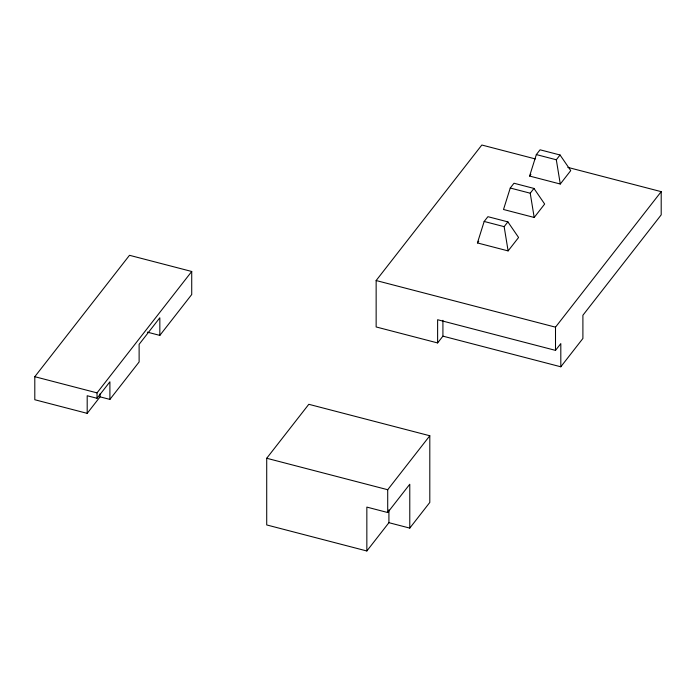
<?xml version="1.0" encoding="UTF-8"?>
<svg xmlns="http://www.w3.org/2000/svg" width="696" height="696" viewBox="0 0 696 696"><rect width="100%" height="100%" fill="white"/><g stroke="black" fill="none" stroke-linecap="round" stroke-linejoin="round"><path stroke-width="1.04" d="M477.43 242.93L484.172 221.459L487.905 216.682L507.88 221.876L518.581 237.484L508.115 250.908L477.43 242.93L478.744 241.251M510.255 188.024L503.512 209.496L534.197 217.465L544.663 204.041L533.962 188.433L513.987 183.239L510.255 188.024L530.23 193.21L534.197 217.465M529.595 176.053L536.338 154.582L540.07 149.805L560.045 154.99L570.746 170.598L560.28 184.031L529.595 176.053L530.909 174.374M100.067 393.745L100.067 396.85L87.191 413.354L34.8 399.739L34.8 376.693L129.491 255.301L191.722 271.475L191.722 294.521L159.836 335.394L147.387 332.157M87.191 413.354L87.191 395.737L97.031 398.295L97.031 392.875L191.722 271.475M97.031 398.295L109.907 381.791L109.907 399.408L100.067 396.85M109.907 399.408L139.122 361.955L139.122 344.337L159.836 317.776L159.836 335.394M442.917 320.317L442.917 336.142L437.619 342.937L376.144 326.955L376.144 280.531L481.832 145.02L535.328 158.932M266.716 458.264L308.806 404.298L429.806 435.757L429.806 502.434L409.779 528.107L388.916 522.687L366.844 550.98L266.716 524.941L266.716 458.264L387.707 489.723L429.806 435.757M508.115 250.908L504.148 226.652L507.88 221.876M530.23 193.21L533.962 188.433M560.28 184.031L556.313 159.775L560.045 154.99M366.844 550.98L366.844 507.097L387.707 512.526L409.779 484.233L409.779 528.107M437.619 342.937L437.619 319.725L555.504 350.375L555.504 327.163L661.2 191.652L567.849 167.388M555.504 350.375L560.811 343.58L560.811 366.792L442.917 336.142M560.811 366.792L582.9 338.465L582.9 315.253L661.2 214.864L661.2 191.652M536.338 154.582L556.313 159.775M484.172 221.459L504.148 226.652M376.144 280.531L555.504 327.163M34.8 376.693L97.031 392.875M388.916 509.837L388.916 522.687M387.707 489.723L387.707 512.526"/></g></svg>
